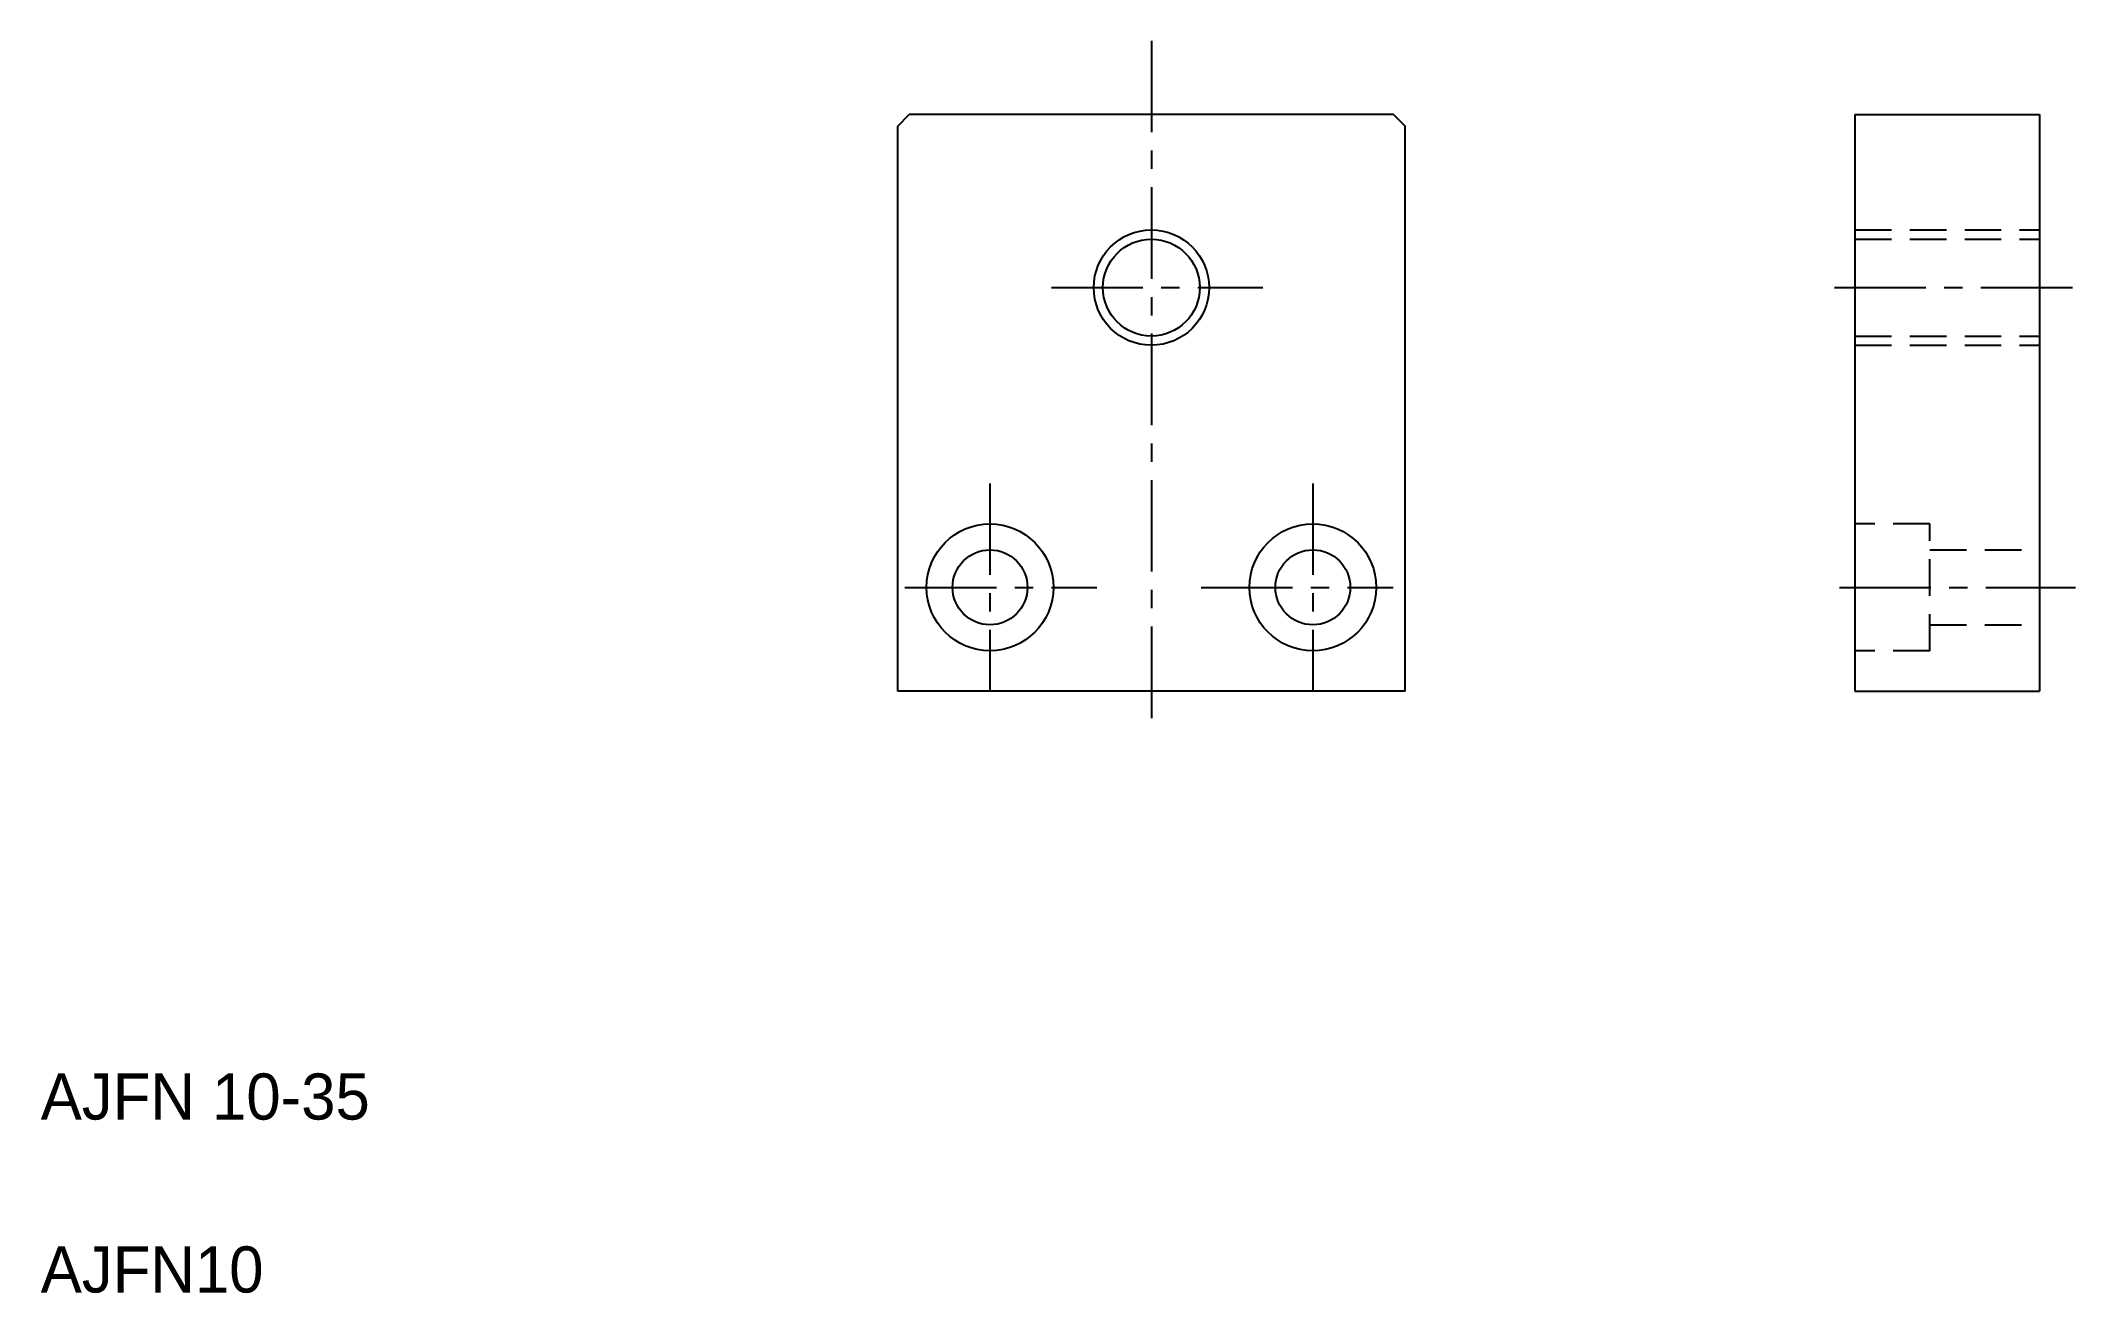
# Model space of a CAD drawing. Extents: x 10 to 187, y 10 to 119.
import ezdxf

# ---------------------------------------------------------------- set-up
doc = ezdxf.new("R2010")
doc.units = 0
doc.header["$LTSCALE"] = 0.25
doc.linetypes.add('CENTER', pattern=[50.8, 31.75, -6.35, 6.35, -6.35])
doc.linetypes.add('DASHED', pattern=[19.05, 12.7, -6.35])
doc.layers.get('0').update_dxf_attribs({"linetype": 'CONTINUOUS'})
doc.layers.add('CENTER', color=1, linetype='CENTER')

msp = doc.modelspace()

# ---------------------------------------------------------------- linework, layer by layer
at = {"color": 7, "linetype": 'CONTINUOUS'}
for p, q in [((84.315666, 111.162162), (85.315666, 112.162162)), ((127.315666, 112.162162), (85.315666, 112.162162)), ((127.315666, 112.162162), (128.315666, 111.162162)), ((167.315666, 112.162162), (167.315666, 62.162162)), ((167.315666, 112.162162), (183.315666, 112.162162)), ((183.315666, 112.162162), (183.315666, 62.162162)), ((84.315666, 62.162162), (84.315666, 111.162162)), ((128.315666, 62.162162), (128.315666, 111.162162)), ((128.315666, 62.162162), (84.315666, 62.162162)), ((167.315666, 62.162162), (183.315666, 62.162162))]:
    msp.add_line(p, q, dxfattribs=at)
at = {"color": 3, "linetype": 'DASHED'}
for p, q in [((167.315666, 102.162162), (183.315666, 102.162162)), ((167.315666, 101.362162), (183.315666, 101.362162)), ((167.315666, 92.962162), (183.315666, 92.962162)), ((167.315666, 92.162162), (183.315666, 92.162162)), ((173.815666, 76.662162), (167.315666, 76.662162)), ((173.815666, 65.662162), (173.815666, 76.662162)), ((173.815666, 74.412162), (183.315666, 74.412162)), ((173.815666, 67.912162), (183.315666, 67.912162)), ((173.815666, 65.662162), (167.315666, 65.662162))]:
    msp.add_line(p, q, dxfattribs=at)
for p, q in [((84.315666, 86.662162), (84.315766, 86.662162)), ((84.315666, 74.412162), (84.315666, 74.412262))]:
    msp.add_line(p, q)
at = {"color": 3, "linetype": 'CONTINUOUS'}
msp.add_circle((106.315666, 97.162162), 5, dxfattribs=at)
at = {"color": 7, "linetype": 'CONTINUOUS'}
for centre, radius in [((106.315666, 97.162162), 4.2), ((92.315666, 71.162162), 5.5), ((120.315666, 71.162162), 5.5), ((92.315666, 71.162162), 3.25), ((120.315666, 71.162162), 3.25)]:
    msp.add_circle(centre, radius, dxfattribs=at)
at = {"layer": 'CENTER', "color": 1, "linetype": 'CENTER'}
for p, q in [((106.315666, 118.566509), (106.315666, 59.037162)), ((97.642957, 97.162162), (115.989418, 97.162162)), ((165.548385, 97.162162), (187.0288, 97.162162)), ((92.315666, 80.180068), (92.315666, 62.11586)), ((120.315666, 80.180068), (120.315666, 62.11586)), ((84.941561, 71.162162), (101.594503, 71.162162)), ((110.626606, 71.162162), (127.279548, 71.162162)), ((165.97223, 71.162162), (186.464294, 71.162162))]:
    msp.add_line(p, q, dxfattribs=at)

# ---------------------------------------------------------------- texts
for s, p in [('AJFN 10-35', (10, 25)), ('AJFN10', (10, 10))]:
    msp.add_text(s, height=4).set_placement(p)

doc.saveas('drawing.dxf')
